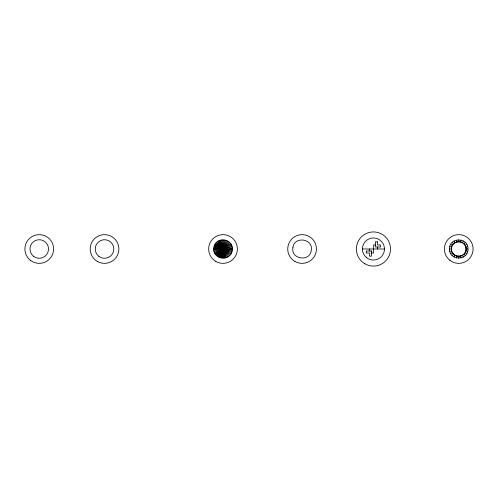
<?xml version="1.0" encoding="UTF-8"?>
<svg xmlns="http://www.w3.org/2000/svg" width="498" height="498" viewBox="0 0 498 498"><rect width="100%" height="100%" fill="white"/><g stroke="black" fill="none" stroke-linecap="round" stroke-linejoin="round"><path stroke-width="0.75" d="M213.835 247.792C211.737 259.564 231.197 262.129 232.217 250.208C234.315 238.436 214.856 235.871 213.835 247.792L232.217 250.208M215.092 249.087C215.043 245.757 217.29 242.52 220.483 241.511M449.476 249C448.928 237.054 468.562 237.054 468.014 249C468.562 260.946 448.928 260.946 449.476 249L451.387 249C451.032 239.55 466.458 239.55 466.103 249C466.458 258.45 451.032 258.45 451.387 249M221.815 258.194L224.237 239.806M218.136 248.359L219.114 246L221.442 244.337M219.73 248.564L220.39 246.977L221.959 245.856M220.626 257.958L225.426 240.042M456.349 257.958L456.84 256.103M460.65 241.897L461.148 240.042M219.475 257.566L226.571 240.434M218.392 257.03L227.661 240.97M454.108 257.03L455.066 255.368A7.358 7.358 0 0 1 455.066 242.632L454.108 240.97M462.424 242.632L463.383 240.97M217.383 256.358L228.669 241.642M216.468 255.555L229.584 242.445M452.19 255.555L453.541 254.204M463.949 243.796L465.3 242.445M215.671 254.646L221.261 250.357M223.565 250.581C220.882 251.092 222.002 248.527 224.355 247.979M224.791 247.643L230.381 243.354M224.754 248.577L223.365 249.504L222.687 248.496L221.299 249.423L221.697 250.021M229.939 245.109L231.053 244.362L222.755 248.458L223.297 249.542L214.999 253.638L217.321 252.088C218.759 254.777 222.214 256.177 225.102 255.119M450.715 253.638L452.377 252.679M465.113 245.321L466.775 244.362M214.457 252.548L231.595 245.452M220.95 242.881C218.298 243.715 216.468 246.423 216.543 249.181L213.754 249L222.986 248.396L223.067 249.604L232.298 249L229.51 248.819M222.488 247.419L221.579 248.166L221.317 249.498L222.986 249.604L223.067 248.396L224.735 248.502M224.094 252.144L222.164 252.212L220.39 251.023M224.61 253.663C222.351 254.497 219.686 253.345 218.597 251.229M225.569 256.489C222.083 257.771 217.894 256.128 216.113 252.891M214.072 251.403L231.981 246.597M449.787 251.403L451.642 250.905M465.848 247.095L467.703 246.597M213.835 250.208L232.217 247.792M375.442 244.985L373.438 244.985L373.438 253.015L371.433 253.015M362.407 249L384.475 249M455.066 242.632A7.358 7.358 0 0 1 466.103 249L468.014 249M449.787 246.597L451.642 247.095M465.848 250.905L467.703 251.403M214.072 246.597L231.981 251.403M214.457 245.452L231.595 252.548M450.715 244.362L452.377 245.321M465.113 252.679L466.775 253.638M214.999 244.362L231.053 253.638M215.671 243.354L230.381 254.646M452.19 242.445L453.541 243.796M463.949 254.204L465.3 255.555M216.468 242.445L229.584 255.555M217.383 241.642L228.669 256.358M462.424 255.368L463.383 257.03M218.392 240.97L227.661 257.03M219.475 240.434L226.571 257.566M220.054 240.241L225.999 257.759M456.349 240.042L456.84 241.897M460.65 256.103L461.148 257.958M220.626 240.042L225.426 257.958M221.815 239.806L224.237 258.194M458.745 239.731L458.745 241.642M458.745 256.358L458.745 258.269M377.453 246.996L377.453 249M369.429 249L369.429 251.004M223.023 239.731L223.023 258.269M466.103 249A7.358 7.358 0 0 1 455.066 255.368M292.892 247.792C290.795 259.564 310.254 262.129 311.275 250.208C313.379 238.436 293.913 235.871 292.892 247.792M377.453 241.829L375.442 241.829L375.442 246.996L380.596 246.996L380.596 244.985L377.453 244.985L377.453 241.829M371.433 251.004L366.273 251.004L366.273 253.015L369.429 253.015L369.429 256.153L371.433 256.153L371.433 251.004M98.89 256.358A9.269 9.269 0 0 0 113.725 250.208A9.269 9.269 0 0 0 100.982 240.434A9.269 9.269 0 0 0 98.89 256.358M97.353 261.431A14.355 14.355 0 0 0 118.885 249A14.355 14.355 0 0 0 97.353 236.569A14.355 14.355 0 0 0 97.353 261.431M215.846 261.431A14.355 14.355 0 0 0 237.378 249A14.355 14.355 0 0 0 215.846 236.569A14.355 14.355 0 0 0 215.846 261.431M364.897 263.791A17.081 17.081 0 0 0 390.519 249A17.081 17.081 0 0 0 364.897 234.209A17.081 17.081 0 0 0 364.897 263.791M366.721 257.752A11.031 11.031 0 0 0 384.375 250.438A11.031 11.031 0 0 0 369.217 238.803A11.031 11.031 0 0 0 366.721 257.752M294.909 261.431A14.355 14.355 0 0 0 316.442 249A14.355 14.355 0 0 0 294.909 236.569A14.355 14.355 0 0 0 294.909 261.431M450.005 260.386A14.355 14.355 0 0 0 472.976 250.874A14.355 14.355 0 0 0 453.255 235.741A14.355 14.355 0 0 0 450.005 260.386M30.515 260.386A14.355 14.355 0 0 0 53.485 250.874A14.355 14.355 0 0 0 33.764 235.741A14.355 14.355 0 0 0 30.515 260.386M33.609 256.358A9.269 9.269 0 0 0 48.449 250.208A9.269 9.269 0 0 0 35.707 240.434A9.269 9.269 0 0 0 33.609 256.358"/></g></svg>
